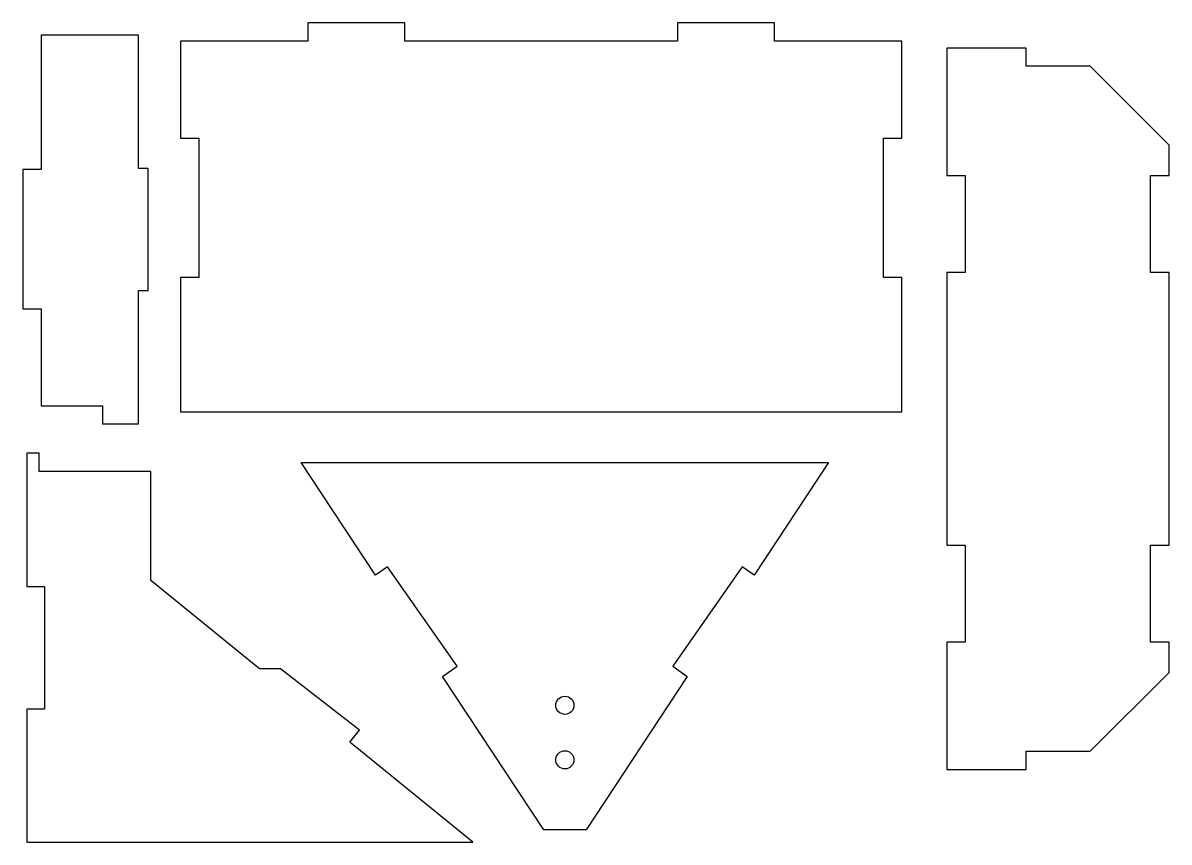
# Model space of a CAD drawing. Extents: x 371 to 560, y -1232 to -1097.
import ezdxf

# ---------------------------------------------------------------- set-up
doc = ezdxf.new("R2010")
doc.units = 0
doc.layers.add('DEFAULT', color=7, linetype='CONTINUOUS')

msp = doc.modelspace()

# ---------------------------------------------------------------- linework, layer by layer
at = {"layer": 'DEFAULT'}
for p, q in [((433.81, -1096.84), (417.81, -1096.84)), ((417.81, -1096.84), (417.81, -1099.84)), ((433.81, -1099.84), (433.81, -1096.84)), ((494.81, -1096.84), (478.81, -1096.84)), ((478.81, -1096.84), (478.81, -1099.84)), ((494.81, -1099.84), (494.81, -1096.84)), ((389.88, -1098.84), (373.82, -1098.84)), ((373.82, -1098.84), (373.82, -1121.01)), ((389.88, -1120.84), (389.88, -1098.84)), ((417.81, -1099.84), (396.81, -1099.84)), ((396.81, -1099.84), (396.81, -1115.85)), ((478.81, -1099.84), (433.81, -1099.84)), ((515.81, -1099.84), (494.81, -1099.84)), ((515.81, -1115.85), (515.81, -1099.84)), ((536.35, -1101), (523.26, -1101)), ((523.26, -1101), (523.26, -1122)), ((536.35, -1104), (536.35, -1101)), ((546.91, -1104), (536.35, -1104)), ((559.91, -1117), (546.91, -1104)), ((396.81, -1115.85), (399.81, -1115.85)), ((399.81, -1115.85), (399.81, -1138.83)), ((512.81, -1138.83), (512.81, -1115.85)), ((512.81, -1115.85), (515.81, -1115.85)), ((559.91, -1122), (559.91, -1117)), ((373.82, -1121.01), (370.82, -1121.01)), ((370.82, -1121.01), (370.82, -1143.99)), ((391.46, -1120.84), (389.88, -1120.84)), ((391.46, -1141), (391.46, -1120.84)), ((523.26, -1122), (526.26, -1122)), ((526.26, -1122), (526.26, -1138)), ((556.82, -1138), (556.82, -1122)), ((556.82, -1122), (559.91, -1122)), ((526.26, -1138), (523.26, -1138)), ((523.26, -1138), (523.26, -1183)), ((559.91, -1138), (556.82, -1138)), ((559.91, -1183), (559.91, -1138)), ((399.81, -1138.83), (396.81, -1138.83)), ((396.81, -1138.83), (396.81, -1161)), ((515.81, -1138.83), (512.81, -1138.83)), ((515.81, -1161), (515.81, -1138.83)), ((389.88, -1163), (389.88, -1141)), ((389.88, -1141), (391.46, -1141)), ((370.82, -1143.99), (373.82, -1143.99)), ((373.82, -1143.99), (373.82, -1160)), ((373.82, -1160), (383.96, -1160)), ((383.96, -1160), (383.96, -1163)), ((396.81, -1161), (515.81, -1161)), ((383.96, -1163), (389.88, -1163)), ((373.51, -1167.84), (371.46, -1167.84)), ((371.46, -1167.84), (371.46, -1189.84)), ((373.51, -1170.84), (373.51, -1167.84)), ((429.01, -1187.97), (416.73, -1169.35)), ((416.73, -1169.35), (503.73, -1169.35)), ((503.73, -1169.35), (491.45, -1187.97)), ((378.29, -1170.84), (373.51, -1170.84)), ((391.9, -1170.84), (378.29, -1170.84)), ((391.9, -1188.84), (391.9, -1170.84)), ((523.26, -1183), (526.26, -1183)), ((526.26, -1183), (526.26, -1199)), ((556.82, -1199), (556.82, -1183)), ((556.82, -1183), (559.91, -1183)), ((430.95, -1186.61), (429.01, -1187.97)), ((442.43, -1202.99), (430.95, -1186.61)), ((489.5, -1186.61), (478.03, -1202.99)), ((491.45, -1187.97), (489.5, -1186.61)), ((409.86, -1203.42), (391.9, -1188.84)), ((371.46, -1189.84), (374.35, -1189.84)), ((374.35, -1189.84), (374.35, -1210.09)), ((526.26, -1199), (523.26, -1199)), ((523.26, -1199), (523.26, -1220)), ((559.91, -1199), (556.82, -1199)), ((559.91, -1204), (559.91, -1199)), ((413.32, -1203.42), (409.86, -1203.42)), ((426.32, -1213.53), (413.32, -1203.42)), ((440.03, -1204.67), (442.43, -1202.99)), ((478.03, -1202.99), (480.43, -1204.67)), ((546.91, -1217), (559.91, -1204)), ((456.74, -1230), (440.03, -1204.67)), ((480.43, -1204.67), (463.72, -1230)), ((374.35, -1210.09), (371.46, -1210.09)), ((371.46, -1210.09), (371.46, -1232)), ((424.73, -1215.49), (426.32, -1213.53)), ((445.06, -1232), (424.73, -1215.49)), ((536.35, -1220), (536.35, -1217)), ((536.35, -1217), (546.41, -1217)), ((546.41, -1217), (546.91, -1217)), ((523.26, -1220), (536.35, -1220)), ((463.72, -1230), (456.74, -1230)), ((371.46, -1232), (445.06, -1232))]:
    msp.add_line(p, q, dxfattribs=at)
at = {"layer": 'DEFAULT', "extrusion": (0, 0, -1)}
for centre, start, end in [((-460.23, -1209.43), 270.0004, 89.9996), ((-460.23, -1209.43), 90.0004, 269.9996), ((-460.23, -1218.43), 270.0004, 89.9996), ((-460.23, -1218.43), 90.0004, 269.9996)]:
    msp.add_arc(centre, 1.5, start, end, dxfattribs=at)

doc.saveas('drawing.dxf')
